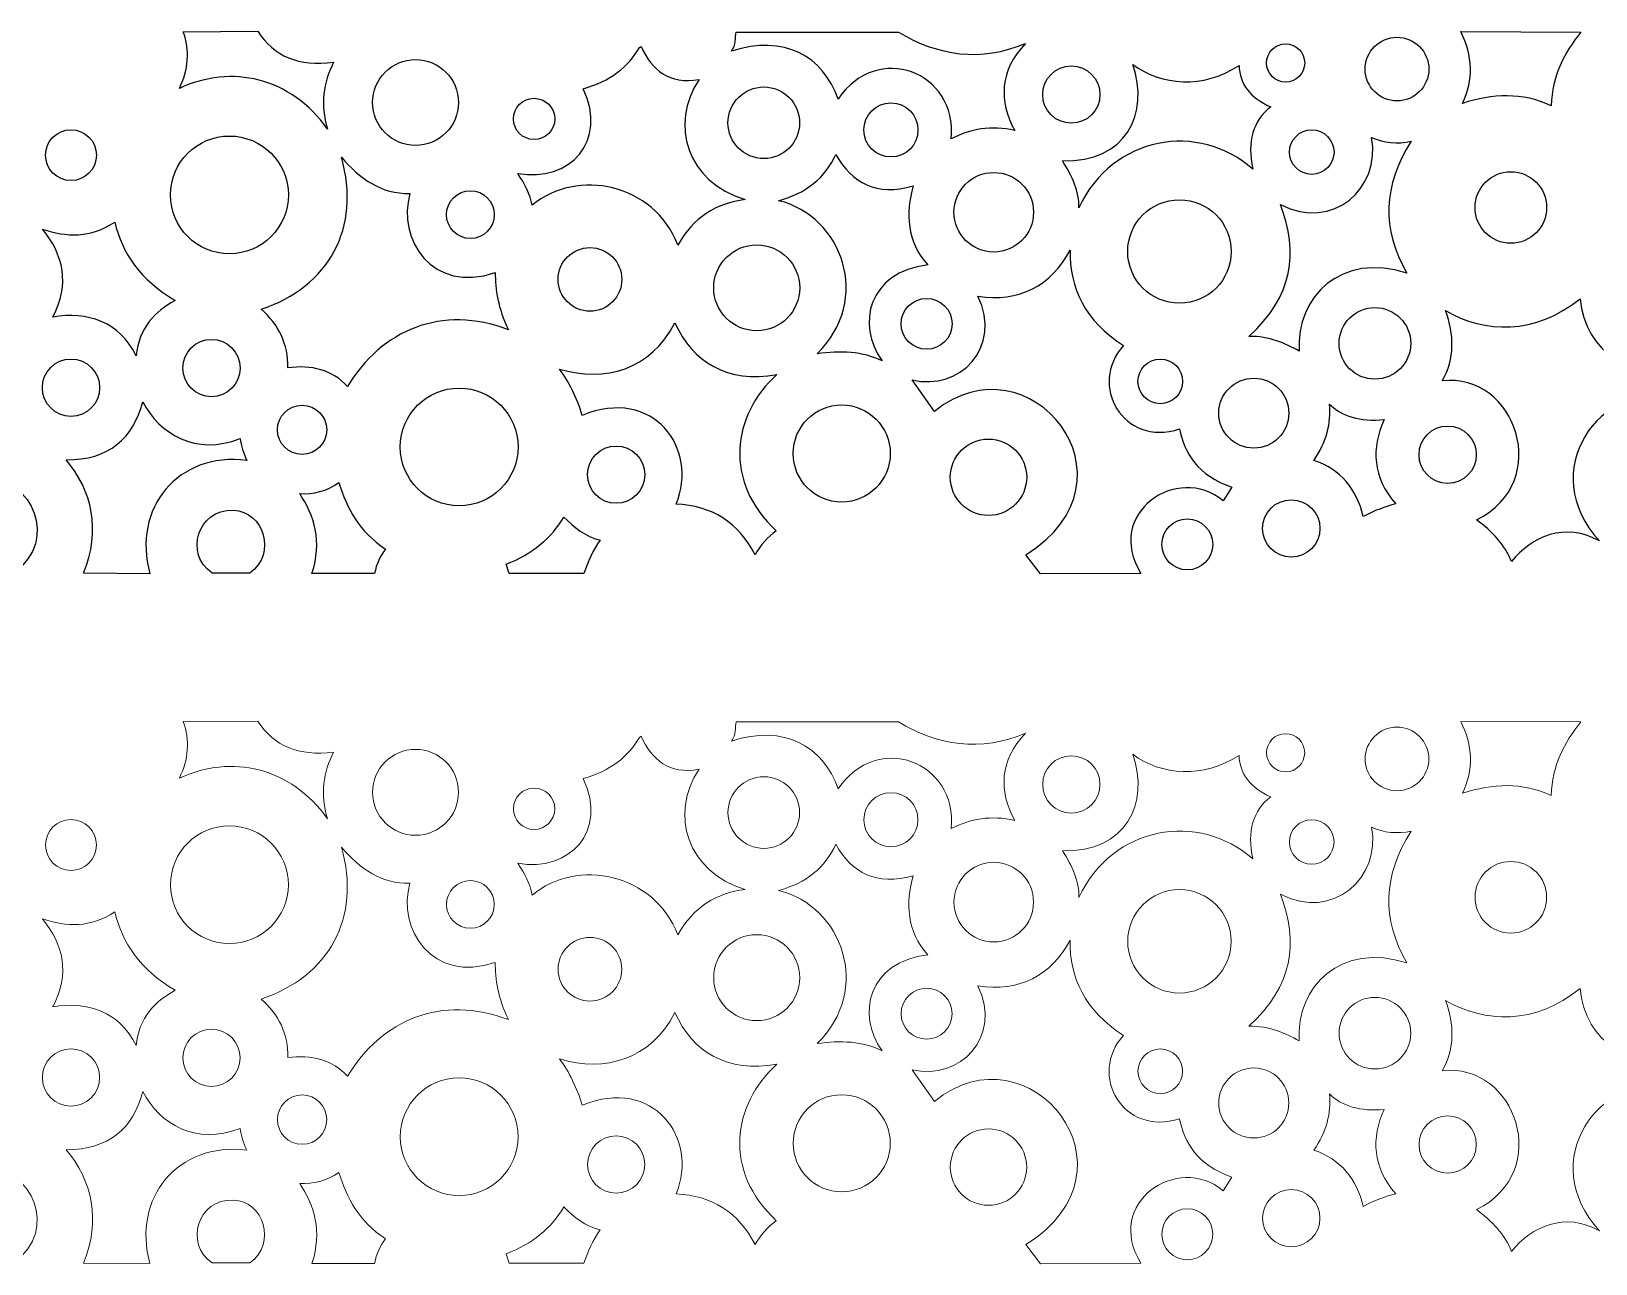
# Model space of a CAD drawing. Header units: centimetres. Extents: x -118 to 118, y -19 to 19.
# Drawn here: x 4.06 to 53.2, y -19.37 to 19.36 of the extents above; entities that cross this region are included whole.
import ezdxf

# ---------------------------------------------------------------- set-up
doc = ezdxf.new("R2010")
doc.units = ezdxf.units.CM
doc.header["$MEASUREMENT"] = 0
doc.layers.add('layer 1', color=7, linetype='Continuous')

msp = doc.modelspace()

# ---------------------------------------------------------------- linework, layer by layer
at = {"layer": 'layer 1', "color": 242}
for centre, major_axis in [((46.96045, 18.17077), (0, 1)), ((43.46187, 18.36322), (0, 0.6)), ((16.13301, 17.12141), (0, 1.35)), ((36.7314, 17.36971), (0, 0.9)), ((19.85622, 16.6049), (0, 0.65)), ((27.07108, 16.48491), (0, 1.125)), ((31.06492, 16.26033), (0, 0.85)), ((5.31024, 15.46603), (0, 0.8)), ((44.28357, 15.56197), (0, 0.7)), ((10.28718, 14.21799), (0, 1.85)), ((34.29369, 13.67206), (0, 1.25)), ((50.53647, 13.82227), (0, 1.125)), ((17.85551, 13.59831), (0, 0.75)), ((40.12776, 12.43951), (0, 1.625)), ((21.61212, 11.56303), (0, 1)), ((26.84852, 11.29755), (0, 1.35)), ((32.18466, 10.16614), (0, 0.8)), ((46.26726, 9.55306), (0, 1.125)), ((9.72414, 8.77764), (0, 0.9)), ((5.31024, 8.16043), (0, 0.9)), ((39.52518, 8.3584), (0, 0.7)), ((42.46196, 7.35995), (0, 1.1)), ((17.50291, 6.2992), (0, 1.85)), ((12.57018, 6.83629), (0, 0.775)), ((29.51924, 6.09307), (0, 1.525)), ((48.552, 6.05427), (0, 0.9)), ((34.12935, 5.3455), (0, 1.2)), ((22.43382, 5.42767), (0, 0.9)), ((43.64033, 3.73884), (0, 0.9)), ((40.37427, 3.23647), (0, 0.8))]:
    msp.add_ellipse(centre, major_axis=major_axis, ratio=1, dxfattribs=at)
at = {"layer": 'layer 1', "color": 250, "lineweight": 9}
for centre, major_axis in [((43.46187, -3.31146), (0, 0.6)), ((46.96045, -3.50391), (0, 1)), ((16.13301, -4.55327), (0, 1.35)), ((36.7314, -4.30497), (0, 0.9)), ((19.85622, -5.06978), (0, 0.65)), ((27.07108, -5.18977), (0, 1.125)), ((31.06492, -5.41435), (0, 0.85)), ((5.31024, -6.20865), (0, 0.8)), ((10.28718, -7.45669), (0, 1.85)), ((44.28357, -6.11271), (0, 0.7)), ((34.29369, -8.00262), (0, 1.25)), ((50.53647, -7.85241), (0, 1.125)), ((17.85551, -8.07637), (0, 0.75)), ((40.12776, -9.23517), (0, 1.625)), ((21.61212, -10.11165), (0, 1)), ((26.84852, -10.37713), (0, 1.35)), ((32.18466, -11.50854), (0, 0.8)), ((46.26726, -12.12162), (0, 1.125)), ((9.72414, -12.89704), (0, 0.9)), ((5.31024, -13.51425), (0, 0.9)), ((39.52518, -13.31628), (0, 0.7)), ((42.46196, -14.31473), (0, 1.1)), ((17.50291, -15.37548), (0, 1.85)), ((12.57018, -14.83839), (0, 0.775)), ((29.51924, -15.58161), (0, 1.525)), ((48.552, -15.62041), (0, 0.9)), ((34.12935, -16.32918), (0, 1.2)), ((22.43382, -16.24701), (0, 0.9)), ((43.64033, -17.93584), (0, 0.9)), ((40.37427, -18.43821), (0, 0.8))]:
    msp.add_ellipse(centre, major_axis=major_axis, ratio=1, dxfattribs=at)
at = {"layer": 'layer 1', "color": 242}
for points, knots in [([(8.83842, 19.34677), (9.04592, 18.75333), (9.00442, 18.15988), (8.71392, 17.56642), (8.71392, 17.56642), (10.35082, 18.32407), (12.20224, 17.92516), (13.37022, 16.28407), (13.37022, 16.28407), (13.12379, 17.05805), (13.23895, 17.74696), (13.55697, 18.38812), (13.55697, 18.38812), (12.46085, 18.23976), (11.67753, 18.578), (11.17902, 19.35922), (11.17902, 19.35922), (11.17902, 19.35922), (8.83842, 19.34677), (8.83842, 19.34677)], [0, 0, 0, 0, 0.16666667, 0.16666667, 0.16666667, 0.16666667, 0.33333333, 0.33333333, 0.33333333, 0.33333333, 0.5, 0.5, 0.5, 0.5, 0.66666667, 0.66666667, 0.66666667, 0.66666667, 1, 1, 1, 1]), ([(26.20641, 19.33442), (26.1678, 19.16649), (26.20713, 18.92689), (26.05582, 18.73206), (26.05582, 18.73206), (27.71134, 19.27441), (28.93728, 18.57237), (29.40987, 17.22616), (29.40987, 17.22616), (30.61674, 19.04899), (33.1668, 18.09803), (32.95558, 15.98037), (32.95558, 15.98037), (33.55655, 16.29553), (34.21637, 16.40471), (34.95432, 16.24048), (34.95432, 16.24048), (34.44922, 17.16421), (34.47198, 18.12896), (35.29657, 18.97848), (35.29657, 18.97848), (33.89255, 18.38184), (32.5119, 18.59573), (31.29909, 19.33442), (31.29909, 19.33442), (31.29909, 19.33442), (26.20641, 19.33442), (26.20641, 19.33442)], [0, 0, 0, 0, 0.125, 0.125, 0.125, 0.125, 0.25, 0.25, 0.25, 0.25, 0.375, 0.375, 0.375, 0.375, 0.5, 0.5, 0.5, 0.5, 0.625, 0.625, 0.625, 0.625, 0.75, 0.75, 0.75, 0.75, 1, 1, 1, 1]), ([(48.9612, 19.34713), (49.34671, 18.58487), (49.36699, 17.83403), (49.02208, 17.09457), (49.02208, 17.09457), (49.96065, 17.39454), (50.89157, 17.44909), (51.80734, 17.01847), (51.80734, 17.01847), (51.82631, 17.96129), (52.21428, 18.68604), (52.73576, 19.33191), (52.73576, 19.33191), (52.73576, 19.33191), (48.9612, 19.34713), (48.9612, 19.34713)], [0, 0, 0, 0, 0.2, 0.2, 0.2, 0.2, 0.4, 0.4, 0.4, 0.4, 0.6, 0.6, 0.6, 0.6, 1, 1, 1, 1]), ([(23.21735, 18.88271), (23.21735, 18.88271), (23.16731, 18.84612), (23.16731, 18.84612), (23.16731, 18.84612), (22.81273, 18.24353), (22.25414, 17.78933), (21.39734, 17.55195), (21.39734, 17.55195), (22.19187, 15.89865), (20.97334, 14.60917), (19.34249, 14.89043), (19.34249, 14.89043), (19.56712, 14.5684), (19.73848, 14.23876), (19.7926, 13.89236), (19.7926, 13.89236), (21.20564, 15.06418), (23.62664, 14.58964), (24.37198, 12.63988), (24.37198, 12.63988), (24.85052, 13.50526), (25.56874, 13.95788), (26.48554, 14.06849), (26.48554, 14.06849), (24.66356, 14.62152), (24.09429, 16.43295), (25.03736, 17.8455), (25.03736, 17.8455), (24.09676, 17.67753), (23.56429, 18.13743), (23.21735, 18.88271)], [0, 0, 0, 0, 0.11111111, 0.11111111, 0.11111111, 0.11111111, 0.22222222, 0.22222222, 0.22222222, 0.22222222, 0.33333333, 0.33333333, 0.33333333, 0.33333333, 0.44444444, 0.44444444, 0.44444444, 0.44444444, 0.55555556, 0.55555556, 0.55555556, 0.55555556, 0.66666667, 0.66666667, 0.66666667, 0.66666667, 0.77777778, 0.77777778, 0.77777778, 0.77777778, 1, 1, 1, 1]), ([(38.66132, 18.31675), (39.198, 16.77866), (38.43912, 15.22641), (36.45284, 15.28651), (36.45284, 15.28651), (36.76009, 14.79183), (36.98863, 14.32988), (36.96644, 13.81419), (36.96644, 13.81419), (38.02637, 16.08272), (40.72866, 16.5294), (42.42772, 15.02971), (42.42772, 15.02971), (42.25097, 15.89931), (42.43929, 16.54987), (42.99268, 16.98139), (42.99268, 16.98139), (42.35138, 17.26908), (42.02038, 17.7028), (41.99972, 18.28251), (41.99972, 18.28251), (40.86922, 17.5415), (39.55449, 17.65217), (38.66132, 18.31675)], [0, 0, 0, 0, 0.14285714, 0.14285714, 0.14285714, 0.14285714, 0.28571429, 0.28571429, 0.28571429, 0.28571429, 0.42857143, 0.42857143, 0.42857143, 0.42857143, 0.57142857, 0.57142857, 0.57142857, 0.57142857, 0.71428571, 0.71428571, 0.71428571, 0.71428571, 1, 1, 1, 1]), ([(46.15988, 16.02267), (46.46805, 14.43622), (44.95009, 13.06662), (43.30084, 13.91691), (43.30084, 13.91691), (43.87458, 12.40178), (43.69202, 11.02647), (42.30788, 9.77387), (42.30788, 9.77387), (42.95638, 9.77853), (43.44095, 9.56016), (43.88292, 9.31163), (43.88292, 9.31163), (43.788, 11.03145), (45.21359, 12.42644), (47.27268, 11.75979), (47.27268, 11.75979), (46.47172, 13.14082), (46.51737, 14.52183), (47.40964, 15.90283), (47.40964, 15.90283), (46.97031, 15.81014), (46.55371, 15.85011), (46.15988, 16.02267)], [0, 0, 0, 0, 0.14285714, 0.14285714, 0.14285714, 0.14285714, 0.28571429, 0.28571429, 0.28571429, 0.28571429, 0.42857143, 0.42857143, 0.42857143, 0.42857143, 0.57142857, 0.57142857, 0.57142857, 0.57142857, 0.71428571, 0.71428571, 0.71428571, 0.71428571, 1, 1, 1, 1]), ([(13.80418, 15.39925), (14.43435, 13.18039), (13.41488, 11.33259), (11.27965, 10.62417), (11.27965, 10.62417), (11.85221, 10.13876), (12.13272, 9.52558), (12.12116, 8.78459), (12.12116, 8.78459), (12.86718, 8.87982), (13.50941, 8.72291), (13.99988, 8.19749), (13.99988, 8.19749), (15.05657, 9.97418), (16.96547, 10.77999), (19.04894, 9.97836), (19.04894, 9.97836), (18.72189, 10.66261), (18.63379, 11.25286), (18.63797, 11.7788), (18.63797, 11.7788), (16.6518, 11.09543), (15.53964, 12.84155), (15.95688, 14.26419), (15.95688, 14.26419), (15.04924, 14.24131), (14.38303, 14.72811), (13.80418, 15.39925)], [0, 0, 0, 0, 0.125, 0.125, 0.125, 0.125, 0.25, 0.25, 0.25, 0.25, 0.375, 0.375, 0.375, 0.375, 0.5, 0.5, 0.5, 0.5, 0.625, 0.625, 0.625, 0.625, 0.75, 0.75, 0.75, 0.75, 1, 1, 1, 1]), ([(29.33092, 15.49195), (29.00564, 14.7558), (28.40644, 14.27074), (27.53332, 14.03675), (27.53332, 14.03675), (29.54636, 13.55383), (30.47939, 10.9302), (28.74884, 9.22603), (28.74884, 9.22603), (29.46747, 9.3322), (30.18812, 9.30073), (30.78612, 9.00347), (30.78612, 9.00347), (29.96922, 10.14084), (30.35505, 11.80512), (32.2242, 12.01659), (32.2242, 12.01659), (31.55695, 12.74538), (31.52757, 13.65382), (31.76196, 14.49899), (31.76196, 14.49899), (30.61205, 14.17514), (29.84164, 14.58317), (29.33092, 15.49195)], [0, 0, 0, 0, 0.14285714, 0.14285714, 0.14285714, 0.14285714, 0.28571429, 0.28571429, 0.28571429, 0.28571429, 0.42857143, 0.42857143, 0.42857143, 0.42857143, 0.57142857, 0.57142857, 0.57142857, 0.57142857, 0.71428571, 0.71428571, 0.71428571, 0.71428571, 1, 1, 1, 1]), ([(6.68447, 13.36558), (5.92696, 12.86124), (5.16946, 12.88409), (4.41193, 13.14654), (4.41193, 13.14654), (5.07375, 12.33429), (5.28826, 11.42621), (4.74049, 10.38116), (4.74049, 10.38116), (5.81747, 10.56371), (6.83964, 10.23973), (7.35528, 9.16275), (7.35528, 9.16275), (7.4492, 10.05908), (7.94552, 10.553), (8.58738, 10.90138), (8.58738, 10.90138), (7.48074, 11.54567), (6.91489, 12.39274), (6.68447, 13.36558)], [0, 0, 0, 0, 0.16666667, 0.16666667, 0.16666667, 0.16666667, 0.33333333, 0.33333333, 0.33333333, 0.33333333, 0.5, 0.5, 0.5, 0.5, 0.66666667, 0.66666667, 0.66666667, 0.66666667, 1, 1, 1, 1]), ([(31.72772, 8.40427), (31.72772, 8.40427), (32.42964, 7.41131), (32.42964, 7.41131), (32.42964, 7.41131), (35.40852, 9.83951), (39.10073, 5.27989), (35.3058, 2.90875), (35.3058, 2.90875), (35.3058, 2.90875), (35.76804, 2.30955), (35.76804, 2.30955), (35.76804, 2.30955), (35.76804, 2.30955), (38.91812, 2.32667), (38.91812, 2.32667), (38.91812, 2.32667), (37.74078, 4.20257), (40.06328, 5.80153), (41.50324, 4.60363), (41.50324, 4.60363), (41.50324, 4.60363), (41.77716, 5.03163), (41.77716, 5.03163), (41.77716, 5.03163), (40.71366, 5.39799), (40.26017, 6.11998), (40.13364, 6.86347), (40.13364, 6.86347), (38.34887, 6.28638), (37.25033, 8.25662), (38.37028, 9.48283), (38.37028, 9.48283), (37.15616, 10.2632), (36.67395, 11.28755), (36.69252, 12.47883), (36.69252, 12.47883), (36.11364, 11.36852), (35.07431, 10.82709), (33.79924, 11.04075), (33.79924, 11.04075), (34.56401, 9.43066), (33.24004, 8.0511), (31.72772, 8.40427)], [0, 0, 0, 0, 0.08333333, 0.08333333, 0.08333333, 0.08333333, 0.16666667, 0.16666667, 0.16666667, 0.16666667, 0.25, 0.25, 0.25, 0.25, 0.33333333, 0.33333333, 0.33333333, 0.33333333, 0.41666667, 0.41666667, 0.41666667, 0.41666667, 0.5, 0.5, 0.5, 0.5, 0.58333333, 0.58333333, 0.58333333, 0.58333333, 0.66666667, 0.66666667, 0.66666667, 0.66666667, 0.75, 0.75, 0.75, 0.75, 0.83333333, 0.83333333, 0.83333333, 0.83333333, 1, 1, 1, 1]), ([(48.48222, 10.58503), (48.76764, 9.82345), (48.77742, 9.08305), (48.38437, 8.37362), (48.38437, 8.37362), (50.68401, 8.64113), (51.88432, 5.20988), (49.46072, 4.00951), (49.46072, 4.00951), (49.95156, 3.64092), (50.35273, 3.22344), (50.55664, 2.69832), (50.55664, 2.69832), (51.18622, 3.47935), (52.24943, 3.95547), (53.31601, 3.34413), (53.31601, 3.34413), (51.32578, 5.52097), (53.25368, 8.37752), (55.82097, 7.92351), (55.82097, 7.92351), (55.84331, 8.30187), (55.84151, 8.67217), (56.15366, 9.05857), (56.15366, 9.05857), (54.39504, 8.18064), (52.85084, 9.30486), (52.70934, 10.95686), (52.70934, 10.95686), (51.30029, 9.80524), (49.71512, 9.87053), (48.48222, 10.58503)], [0, 0, 0, 0, 0.11111111, 0.11111111, 0.11111111, 0.11111111, 0.22222222, 0.22222222, 0.22222222, 0.22222222, 0.33333333, 0.33333333, 0.33333333, 0.33333333, 0.44444444, 0.44444444, 0.44444444, 0.44444444, 0.55555556, 0.55555556, 0.55555556, 0.55555556, 0.66666667, 0.66666667, 0.66666667, 0.66666667, 0.77777778, 0.77777778, 0.77777778, 0.77777778, 1, 1, 1, 1]), ([(20.65108, 8.74667), (20.96828, 8.32944), (21.19884, 7.8364), (21.37012, 7.29147), (21.37012, 7.29147), (23.60209, 8.20668), (25.0452, 6.24982), (24.31476, 4.50091), (24.31476, 4.50091), (25.43655, 4.46074), (26.2952, 3.91493), (26.79716, 2.90875), (26.79716, 2.90875), (26.97509, 3.21192), (27.19169, 3.46996), (27.46484, 3.66203), (27.46484, 3.66203), (25.78836, 5.2221), (26.07658, 7.30076), (27.48196, 8.57547), (27.48196, 8.57547), (25.9283, 8.29013), (24.81265, 8.97491), (24.28052, 10.20187), (24.28052, 10.20187), (23.51511, 8.71313), (22.07845, 8.31795), (20.65108, 8.74667)], [0, 0, 0, 0, 0.125, 0.125, 0.125, 0.125, 0.25, 0.25, 0.25, 0.25, 0.375, 0.375, 0.375, 0.375, 0.5, 0.5, 0.5, 0.5, 0.625, 0.625, 0.625, 0.625, 0.75, 0.75, 0.75, 0.75, 1, 1, 1, 1]), ([(7.5628, 7.71905), (7.27871, 6.57754), (6.49235, 5.88251), (5.15804, 5.89265), (5.15804, 5.89265), (5.97807, 4.92557), (6.25585, 3.67372), (5.70596, 2.33117), (5.70596, 2.33117), (5.70596, 2.33117), (7.7911, 2.31595), (7.7911, 2.31595), (7.7911, 2.31595), (7.21781, 4.36558), (8.65862, 6.14632), (10.8351, 5.87743), (10.8351, 5.87743), (10.7241, 6.10324), (10.6518, 6.33146), (10.62202, 6.56233), (10.62202, 6.56233), (9.22923, 6.01929), (8.10299, 6.69409), (7.5628, 7.71905)], [0, 0, 0, 0, 0.14285714, 0.14285714, 0.14285714, 0.14285714, 0.28571429, 0.28571429, 0.28571429, 0.28571429, 0.42857143, 0.42857143, 0.42857143, 0.42857143, 0.57142857, 0.57142857, 0.57142857, 0.57142857, 0.71428571, 0.71428571, 0.71428571, 0.71428571, 1, 1, 1, 1]), ([(44.83658, 7.64295), (44.90244, 7.03924), (44.7401, 6.45074), (44.34954, 5.87743), (44.34954, 5.87743), (45.20147, 5.59154), (45.68899, 4.97594), (45.90198, 4.11191), (45.90198, 4.11191), (46.25014, 4.29528), (46.59004, 4.4272), (46.92172, 4.50763), (46.92172, 4.50763), (46.19046, 5.34001), (46.15047, 6.2589), (46.55644, 7.15591), (46.55644, 7.15591), (45.80226, 7.08313), (45.20622, 7.27409), (44.83658, 7.64295)], [0, 0, 0, 0, 0.16666667, 0.16666667, 0.16666667, 0.16666667, 0.33333333, 0.33333333, 0.33333333, 0.33333333, 0.5, 0.5, 0.5, 0.5, 0.66666667, 0.66666667, 0.66666667, 0.66666667, 1, 1, 1, 1]), ([(1.81908, 2.34379), (1.81908, 2.34379), (3.53108, 2.34379), (3.53108, 2.34379), (3.53108, 2.34379), (4.94899, 3.41513), (4.06333, 5.30054), (2.67508, 5.28843), (2.67508, 5.28843), (1.02632, 5.25639), (0.57665, 3.17924), (1.81908, 2.34379)], [0, 0, 0, 0, 0.25, 0.25, 0.25, 0.25, 0.5, 0.5, 0.5, 0.5, 1, 1, 1, 1]), ([(12.4934, 4.83475), (12.95096, 4.1463), (13.21028, 3.33825), (12.8786, 2.31811), (12.8786, 2.31811), (12.8786, 2.31811), (14.8474, 2.31811), (14.8474, 2.31811), (14.8474, 2.31811), (14.90384, 2.62298), (15.01797, 2.87978), (15.1898, 3.08851), (15.1898, 3.08851), (14.35855, 3.63949), (13.96342, 4.37495), (13.72604, 5.17715), (13.72604, 5.17715), (13.33799, 4.91462), (12.9271, 4.8005), (12.4934, 4.83475)], [0, 0, 0, 0, 0.16666667, 0.16666667, 0.16666667, 0.16666667, 0.33333333, 0.33333333, 0.33333333, 0.33333333, 0.5, 0.5, 0.5, 0.5, 0.66666667, 0.66666667, 0.66666667, 0.66666667, 1, 1, 1, 1]), ([(9.74598, 2.33267), (9.74598, 2.33267), (10.92842, 2.33267), (10.92842, 2.33267), (10.92842, 2.33267), (11.77859, 2.94971), (11.37362, 4.28235), (10.40209, 4.30821), (10.40209, 4.30821), (9.29204, 4.35085), (8.86125, 2.9389), (9.74598, 2.33267)], [0, 0, 0, 0, 0.25, 0.25, 0.25, 0.25, 0.5, 0.5, 0.5, 0.5, 1, 1, 1, 1]), ([(20.7951, 4.09465), (20.40349, 3.43818), (19.811, 2.93532), (18.97602, 2.61787), (18.97602, 2.61787), (18.97602, 2.61787), (19.07382, 2.32447), (19.07382, 2.32447), (19.07382, 2.32447), (19.07382, 2.32447), (21.42102, 2.32447), (21.42102, 2.32447), (21.42102, 2.32447), (21.5481, 2.69451), (21.69803, 3.05313), (21.92958, 3.37093), (21.92958, 3.37093), (21.45838, 3.48815), (21.1096, 3.76856), (20.7951, 4.09465)], [0, 0, 0, 0, 0.16666667, 0.16666667, 0.16666667, 0.16666667, 0.33333333, 0.33333333, 0.33333333, 0.33333333, 0.5, 0.5, 0.5, 0.5, 0.66666667, 0.66666667, 0.66666667, 0.66666667, 1, 1, 1, 1])]:
    msp.add_open_spline(points, degree=3, knots=knots, dxfattribs=at)
at = {"layer": 'layer 1', "color": 250, "lineweight": 9}
for points, knots in [([(8.83842, -2.32791), (9.04592, -2.92135), (9.00442, -3.5148), (8.71392, -4.10826), (8.71392, -4.10826), (10.35082, -3.35061), (12.20224, -3.74952), (13.37022, -5.39061), (13.37022, -5.39061), (13.12379, -4.61663), (13.23895, -3.92772), (13.55697, -3.28656), (13.55697, -3.28656), (12.46085, -3.43492), (11.67753, -3.09668), (11.17902, -2.31546), (11.17902, -2.31546), (11.17902, -2.31546), (8.83842, -2.32791), (8.83842, -2.32791)], [0, 0, 0, 0, 0.16666667, 0.16666667, 0.16666667, 0.16666667, 0.33333333, 0.33333333, 0.33333333, 0.33333333, 0.5, 0.5, 0.5, 0.5, 0.66666667, 0.66666667, 0.66666667, 0.66666667, 1, 1, 1, 1]), ([(26.20641, -2.34026), (26.1678, -2.50819), (26.20713, -2.74779), (26.05582, -2.94262), (26.05582, -2.94262), (27.71134, -2.40027), (28.93728, -3.10231), (29.40987, -4.44852), (29.40987, -4.44852), (30.61674, -2.62569), (33.1668, -3.57665), (32.95558, -5.69431), (32.95558, -5.69431), (33.55655, -5.37915), (34.21637, -5.26997), (34.95432, -5.4342), (34.95432, -5.4342), (34.44922, -4.51047), (34.47198, -3.54572), (35.29657, -2.6962), (35.29657, -2.6962), (33.89255, -3.29284), (32.5119, -3.07895), (31.29909, -2.34026), (31.29909, -2.34026), (31.29909, -2.34026), (26.20641, -2.34026), (26.20641, -2.34026)], [0, 0, 0, 0, 0.125, 0.125, 0.125, 0.125, 0.25, 0.25, 0.25, 0.25, 0.375, 0.375, 0.375, 0.375, 0.5, 0.5, 0.5, 0.5, 0.625, 0.625, 0.625, 0.625, 0.75, 0.75, 0.75, 0.75, 1, 1, 1, 1]), ([(48.9612, -2.32755), (49.34671, -3.08981), (49.36699, -3.84065), (49.02208, -4.58011), (49.02208, -4.58011), (49.96065, -4.28014), (50.89157, -4.22559), (51.80734, -4.65621), (51.80734, -4.65621), (51.82631, -3.71339), (52.21428, -2.98864), (52.73576, -2.34277), (52.73576, -2.34277), (52.73576, -2.34277), (48.9612, -2.32755), (48.9612, -2.32755)], [0, 0, 0, 0, 0.2, 0.2, 0.2, 0.2, 0.4, 0.4, 0.4, 0.4, 0.6, 0.6, 0.6, 0.6, 1, 1, 1, 1]), ([(23.21735, -2.79197), (23.21735, -2.79197), (23.16731, -2.82856), (23.16731, -2.82856), (23.16731, -2.82856), (22.81273, -3.43115), (22.25414, -3.88535), (21.39734, -4.12273), (21.39734, -4.12273), (22.19187, -5.77603), (20.97334, -7.06551), (19.34249, -6.78425), (19.34249, -6.78425), (19.56712, -7.10628), (19.73848, -7.43592), (19.7926, -7.78232), (19.7926, -7.78232), (21.20564, -6.6105), (23.62664, -7.08504), (24.37198, -9.0348), (24.37198, -9.0348), (24.85052, -8.16942), (25.56874, -7.7168), (26.48554, -7.60619), (26.48554, -7.60619), (24.66356, -7.05316), (24.09429, -5.24173), (25.03736, -3.82918), (25.03736, -3.82918), (24.09676, -3.99715), (23.56429, -3.53725), (23.21735, -2.79197)], [0, 0, 0, 0, 0.11111111, 0.11111111, 0.11111111, 0.11111111, 0.22222222, 0.22222222, 0.22222222, 0.22222222, 0.33333333, 0.33333333, 0.33333333, 0.33333333, 0.44444444, 0.44444444, 0.44444444, 0.44444444, 0.55555556, 0.55555556, 0.55555556, 0.55555556, 0.66666667, 0.66666667, 0.66666667, 0.66666667, 0.77777778, 0.77777778, 0.77777778, 0.77777778, 1, 1, 1, 1]), ([(38.66132, -3.35793), (39.198, -4.89602), (38.43912, -6.44827), (36.45284, -6.38817), (36.45284, -6.38817), (36.76009, -6.88285), (36.98863, -7.3448), (36.96644, -7.86049), (36.96644, -7.86049), (38.02637, -5.59196), (40.72866, -5.14528), (42.42772, -6.64497), (42.42772, -6.64497), (42.25097, -5.77537), (42.43929, -5.12481), (42.99268, -4.69329), (42.99268, -4.69329), (42.35138, -4.4056), (42.02038, -3.97188), (41.99972, -3.39217), (41.99972, -3.39217), (40.86922, -4.13318), (39.55449, -4.02251), (38.66132, -3.35793)], [0, 0, 0, 0, 0.14285714, 0.14285714, 0.14285714, 0.14285714, 0.28571429, 0.28571429, 0.28571429, 0.28571429, 0.42857143, 0.42857143, 0.42857143, 0.42857143, 0.57142857, 0.57142857, 0.57142857, 0.57142857, 0.71428571, 0.71428571, 0.71428571, 0.71428571, 1, 1, 1, 1]), ([(46.15988, -5.65201), (46.46805, -7.23846), (44.95009, -8.60806), (43.30084, -7.75777), (43.30084, -7.75777), (43.87458, -9.2729), (43.69202, -10.64821), (42.30788, -11.90081), (42.30788, -11.90081), (42.95638, -11.89615), (43.44095, -12.11452), (43.88292, -12.36305), (43.88292, -12.36305), (43.788, -10.64323), (45.21359, -9.24824), (47.27268, -9.91489), (47.27268, -9.91489), (46.47172, -8.53386), (46.51737, -7.15285), (47.40964, -5.77185), (47.40964, -5.77185), (46.97031, -5.86454), (46.55371, -5.82457), (46.15988, -5.65201)], [0, 0, 0, 0, 0.14285714, 0.14285714, 0.14285714, 0.14285714, 0.28571429, 0.28571429, 0.28571429, 0.28571429, 0.42857143, 0.42857143, 0.42857143, 0.42857143, 0.57142857, 0.57142857, 0.57142857, 0.57142857, 0.71428571, 0.71428571, 0.71428571, 0.71428571, 1, 1, 1, 1]), ([(13.80418, -6.27543), (14.43435, -8.49429), (13.41488, -10.34209), (11.27965, -11.05051), (11.27965, -11.05051), (11.85221, -11.53592), (12.13272, -12.1491), (12.12116, -12.89009), (12.12116, -12.89009), (12.86718, -12.79486), (13.50941, -12.95177), (13.99988, -13.47719), (13.99988, -13.47719), (15.05657, -11.7005), (16.96547, -10.89469), (19.04894, -11.69632), (19.04894, -11.69632), (18.72189, -11.01207), (18.63379, -10.42182), (18.63797, -9.89588), (18.63797, -9.89588), (16.6518, -10.57925), (15.53964, -8.83313), (15.95688, -7.41049), (15.95688, -7.41049), (15.04924, -7.43337), (14.38303, -6.94657), (13.80418, -6.27543)], [0, 0, 0, 0, 0.125, 0.125, 0.125, 0.125, 0.25, 0.25, 0.25, 0.25, 0.375, 0.375, 0.375, 0.375, 0.5, 0.5, 0.5, 0.5, 0.625, 0.625, 0.625, 0.625, 0.75, 0.75, 0.75, 0.75, 1, 1, 1, 1]), ([(29.33092, -6.18273), (29.00564, -6.91888), (28.40644, -7.40394), (27.53332, -7.63793), (27.53332, -7.63793), (29.54636, -8.12085), (30.47939, -10.74448), (28.74884, -12.44865), (28.74884, -12.44865), (29.46747, -12.34248), (30.18812, -12.37395), (30.78612, -12.67121), (30.78612, -12.67121), (29.96922, -11.53384), (30.35505, -9.86956), (32.2242, -9.65809), (32.2242, -9.65809), (31.55695, -8.9293), (31.52757, -8.02086), (31.76196, -7.17569), (31.76196, -7.17569), (30.61205, -7.49954), (29.84164, -7.09151), (29.33092, -6.18273)], [0, 0, 0, 0, 0.14285714, 0.14285714, 0.14285714, 0.14285714, 0.28571429, 0.28571429, 0.28571429, 0.28571429, 0.42857143, 0.42857143, 0.42857143, 0.42857143, 0.57142857, 0.57142857, 0.57142857, 0.57142857, 0.71428571, 0.71428571, 0.71428571, 0.71428571, 1, 1, 1, 1]), ([(6.68447, -8.3091), (5.92696, -8.81344), (5.16946, -8.79059), (4.41193, -8.52814), (4.41193, -8.52814), (5.07375, -9.34039), (5.28826, -10.24847), (4.74049, -11.29352), (4.74049, -11.29352), (5.81747, -11.11097), (6.83964, -11.43495), (7.35528, -12.51193), (7.35528, -12.51193), (7.4492, -11.6156), (7.94552, -11.12168), (8.58738, -10.7733), (8.58738, -10.7733), (7.48074, -10.12901), (6.91489, -9.28194), (6.68447, -8.3091)], [0, 0, 0, 0, 0.16666667, 0.16666667, 0.16666667, 0.16666667, 0.33333333, 0.33333333, 0.33333333, 0.33333333, 0.5, 0.5, 0.5, 0.5, 0.66666667, 0.66666667, 0.66666667, 0.66666667, 1, 1, 1, 1]), ([(31.72772, -13.27041), (31.72772, -13.27041), (32.42964, -14.26337), (32.42964, -14.26337), (32.42964, -14.26337), (35.40852, -11.83517), (39.10073, -16.39479), (35.3058, -18.76593), (35.3058, -18.76593), (35.3058, -18.76593), (35.76804, -19.36513), (35.76804, -19.36513), (35.76804, -19.36513), (35.76804, -19.36513), (38.91812, -19.34801), (38.91812, -19.34801), (38.91812, -19.34801), (37.74078, -17.47211), (40.06328, -15.87315), (41.50324, -17.07105), (41.50324, -17.07105), (41.50324, -17.07105), (41.77716, -16.64305), (41.77716, -16.64305), (41.77716, -16.64305), (40.71366, -16.27669), (40.26017, -15.5547), (40.13364, -14.81121), (40.13364, -14.81121), (38.34887, -15.3883), (37.25033, -13.41806), (38.37028, -12.19185), (38.37028, -12.19185), (37.15616, -11.41148), (36.67395, -10.38713), (36.69252, -9.19585), (36.69252, -9.19585), (36.11364, -10.30616), (35.07431, -10.84759), (33.79924, -10.63393), (33.79924, -10.63393), (34.56401, -12.24402), (33.24004, -13.62358), (31.72772, -13.27041)], [0, 0, 0, 0, 0.08333333, 0.08333333, 0.08333333, 0.08333333, 0.16666667, 0.16666667, 0.16666667, 0.16666667, 0.25, 0.25, 0.25, 0.25, 0.33333333, 0.33333333, 0.33333333, 0.33333333, 0.41666667, 0.41666667, 0.41666667, 0.41666667, 0.5, 0.5, 0.5, 0.5, 0.58333333, 0.58333333, 0.58333333, 0.58333333, 0.66666667, 0.66666667, 0.66666667, 0.66666667, 0.75, 0.75, 0.75, 0.75, 0.83333333, 0.83333333, 0.83333333, 0.83333333, 1, 1, 1, 1]), ([(48.48222, -11.08965), (48.76764, -11.85123), (48.77742, -12.59163), (48.38437, -13.30106), (48.38437, -13.30106), (50.68401, -13.03355), (51.88432, -16.4648), (49.46072, -17.66517), (49.46072, -17.66517), (49.95156, -18.03376), (50.35273, -18.45124), (50.55664, -18.97636), (50.55664, -18.97636), (51.18622, -18.19533), (52.24943, -17.71921), (53.31601, -18.33055), (53.31601, -18.33055), (51.32578, -16.15371), (53.25368, -13.29716), (55.82097, -13.75117), (55.82097, -13.75117), (55.84331, -13.37281), (55.84151, -13.00251), (56.15366, -12.61611), (56.15366, -12.61611), (54.39504, -13.49404), (52.85084, -12.36982), (52.70934, -10.71782), (52.70934, -10.71782), (51.30029, -11.86944), (49.71512, -11.80415), (48.48222, -11.08965)], [0, 0, 0, 0, 0.11111111, 0.11111111, 0.11111111, 0.11111111, 0.22222222, 0.22222222, 0.22222222, 0.22222222, 0.33333333, 0.33333333, 0.33333333, 0.33333333, 0.44444444, 0.44444444, 0.44444444, 0.44444444, 0.55555556, 0.55555556, 0.55555556, 0.55555556, 0.66666667, 0.66666667, 0.66666667, 0.66666667, 0.77777778, 0.77777778, 0.77777778, 0.77777778, 1, 1, 1, 1]), ([(20.65108, -12.92801), (20.96828, -13.34524), (21.19884, -13.83828), (21.37012, -14.38321), (21.37012, -14.38321), (23.60209, -13.468), (25.0452, -15.42486), (24.31476, -17.17377), (24.31476, -17.17377), (25.43655, -17.21394), (26.2952, -17.75975), (26.79716, -18.76593), (26.79716, -18.76593), (26.97509, -18.46276), (27.19169, -18.20472), (27.46484, -18.01265), (27.46484, -18.01265), (25.78836, -16.45258), (26.07658, -14.37392), (27.48196, -13.09921), (27.48196, -13.09921), (25.9283, -13.38455), (24.81265, -12.69977), (24.28052, -11.47281), (24.28052, -11.47281), (23.51511, -12.96155), (22.07845, -13.35673), (20.65108, -12.92801)], [0, 0, 0, 0, 0.125, 0.125, 0.125, 0.125, 0.25, 0.25, 0.25, 0.25, 0.375, 0.375, 0.375, 0.375, 0.5, 0.5, 0.5, 0.5, 0.625, 0.625, 0.625, 0.625, 0.75, 0.75, 0.75, 0.75, 1, 1, 1, 1]), ([(7.5628, -13.95563), (7.27871, -15.09714), (6.49235, -15.79217), (5.15804, -15.78203), (5.15804, -15.78203), (5.97807, -16.74911), (6.25585, -18.00096), (5.70596, -19.34351), (5.70596, -19.34351), (5.70596, -19.34351), (7.7911, -19.35873), (7.7911, -19.35873), (7.7911, -19.35873), (7.21781, -17.3091), (8.65862, -15.52836), (10.8351, -15.79725), (10.8351, -15.79725), (10.7241, -15.57144), (10.6518, -15.34322), (10.62202, -15.11235), (10.62202, -15.11235), (9.22923, -15.65539), (8.10299, -14.98059), (7.5628, -13.95563)], [0, 0, 0, 0, 0.14285714, 0.14285714, 0.14285714, 0.14285714, 0.28571429, 0.28571429, 0.28571429, 0.28571429, 0.42857143, 0.42857143, 0.42857143, 0.42857143, 0.57142857, 0.57142857, 0.57142857, 0.57142857, 0.71428571, 0.71428571, 0.71428571, 0.71428571, 1, 1, 1, 1]), ([(44.83658, -14.03173), (44.90244, -14.63544), (44.7401, -15.22394), (44.34954, -15.79725), (44.34954, -15.79725), (45.20147, -16.08314), (45.68899, -16.69874), (45.90198, -17.56277), (45.90198, -17.56277), (46.25014, -17.3794), (46.59004, -17.24748), (46.92172, -17.16705), (46.92172, -17.16705), (46.19046, -16.33467), (46.15047, -15.41578), (46.55644, -14.51877), (46.55644, -14.51877), (45.80226, -14.59155), (45.20622, -14.40059), (44.83658, -14.03173)], [0, 0, 0, 0, 0.16666667, 0.16666667, 0.16666667, 0.16666667, 0.33333333, 0.33333333, 0.33333333, 0.33333333, 0.5, 0.5, 0.5, 0.5, 0.66666667, 0.66666667, 0.66666667, 0.66666667, 1, 1, 1, 1]), ([(1.81908, -19.33089), (1.81908, -19.33089), (3.53108, -19.33089), (3.53108, -19.33089), (3.53108, -19.33089), (4.94899, -18.25955), (4.06333, -16.37414), (2.67508, -16.38625), (2.67508, -16.38625), (1.02632, -16.41829), (0.57665, -18.49544), (1.81908, -19.33089)], [0, 0, 0, 0, 0.25, 0.25, 0.25, 0.25, 0.5, 0.5, 0.5, 0.5, 1, 1, 1, 1]), ([(12.4934, -16.83993), (12.95096, -17.52838), (13.21028, -18.33643), (12.8786, -19.35657), (12.8786, -19.35657), (12.8786, -19.35657), (14.8474, -19.35657), (14.8474, -19.35657), (14.8474, -19.35657), (14.90384, -19.0517), (15.01797, -18.7949), (15.1898, -18.58617), (15.1898, -18.58617), (14.35855, -18.03519), (13.96342, -17.29973), (13.72604, -16.49753), (13.72604, -16.49753), (13.33799, -16.76006), (12.9271, -16.87418), (12.4934, -16.83993)], [0, 0, 0, 0, 0.16666667, 0.16666667, 0.16666667, 0.16666667, 0.33333333, 0.33333333, 0.33333333, 0.33333333, 0.5, 0.5, 0.5, 0.5, 0.66666667, 0.66666667, 0.66666667, 0.66666667, 1, 1, 1, 1]), ([(9.74598, -19.34201), (9.74598, -19.34201), (10.92842, -19.34201), (10.92842, -19.34201), (10.92842, -19.34201), (11.77859, -18.72497), (11.37362, -17.39233), (10.40209, -17.36647), (10.40209, -17.36647), (9.29204, -17.32383), (8.86125, -18.73578), (9.74598, -19.34201)], [0, 0, 0, 0, 0.25, 0.25, 0.25, 0.25, 0.5, 0.5, 0.5, 0.5, 1, 1, 1, 1]), ([(20.7951, -17.58003), (20.40349, -18.2365), (19.811, -18.73936), (18.97602, -19.05681), (18.97602, -19.05681), (18.97602, -19.05681), (19.07382, -19.35021), (19.07382, -19.35021), (19.07382, -19.35021), (19.07382, -19.35021), (21.42102, -19.35021), (21.42102, -19.35021), (21.42102, -19.35021), (21.5481, -18.98017), (21.69803, -18.62155), (21.92958, -18.30375), (21.92958, -18.30375), (21.45838, -18.18653), (21.1096, -17.90612), (20.7951, -17.58003)], [0, 0, 0, 0, 0.16666667, 0.16666667, 0.16666667, 0.16666667, 0.33333333, 0.33333333, 0.33333333, 0.33333333, 0.5, 0.5, 0.5, 0.5, 0.66666667, 0.66666667, 0.66666667, 0.66666667, 1, 1, 1, 1])]:
    msp.add_open_spline(points, degree=3, knots=knots, dxfattribs=at)

doc.saveas('drawing.dxf')
